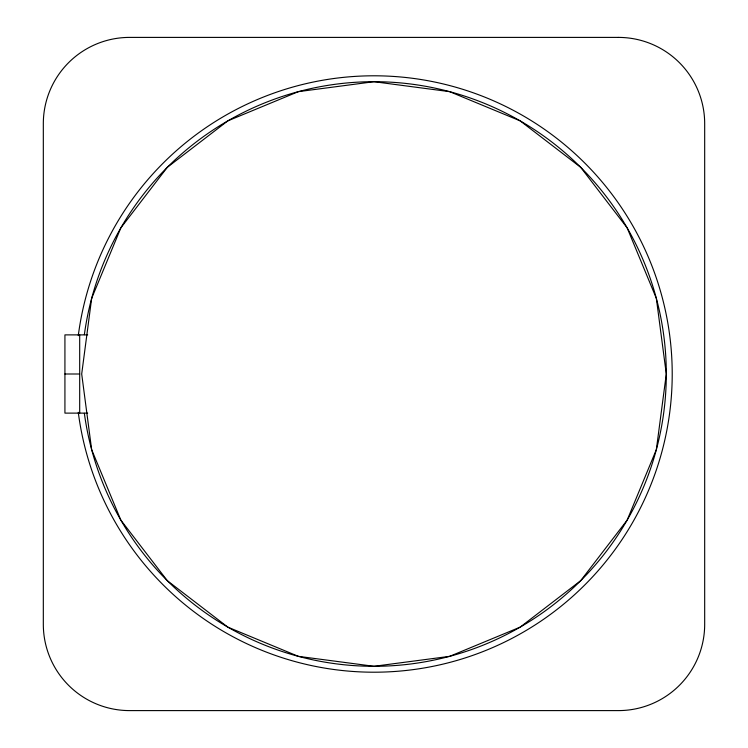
<?xml version="1.0" encoding="UTF-8"?>
<svg xmlns="http://www.w3.org/2000/svg" width="748" height="748" viewBox="0 0 748 748"><rect width="100%" height="100%" fill="white"/><g stroke="black" fill="none" stroke-linecap="round" stroke-linejoin="round"><path stroke-width="1.12" d="M87.675 334.88L64.926 334.88L64.926 413.12L87.675 413.12M64.926 374L79.69 374M79.69 334.88L79.69 413.12M84.356 334.693A292.3 292.3 0 0 1 531.379 127.684A292.3 292.3 0 0 1 531.379 620.316A292.3 292.3 0 0 1 84.356 413.307M78.278 335.656A298.2 298.2 0 0 1 534.063 122.392A298.2 298.2 0 0 1 534.063 625.609A298.2 298.2 0 0 1 78.278 412.344M91.658 298.349L81.7 374L91.658 449.651L120.858 520.15L167.318 580.682L227.85 627.142L298.349 656.342L374 666.3L449.651 656.342L520.15 627.142L580.682 580.682L627.142 520.15L656.342 449.651L666.3 374L656.342 298.349L627.142 227.85L580.682 167.318L520.15 120.858L449.651 91.658L374 81.7L298.349 91.658L227.85 120.858L167.318 167.318L120.858 227.85L91.658 298.349M618.4 37.4L129.6 37.4A86.282 86.282 0 0 0 43.319 123.682L43.319 624.318A86.282 86.282 0 0 0 129.6 710.6L618.4 710.6A86.282 86.282 0 0 0 704.681 624.318L704.681 123.682A86.282 86.282 0 0 0 618.4 37.4"/></g></svg>
